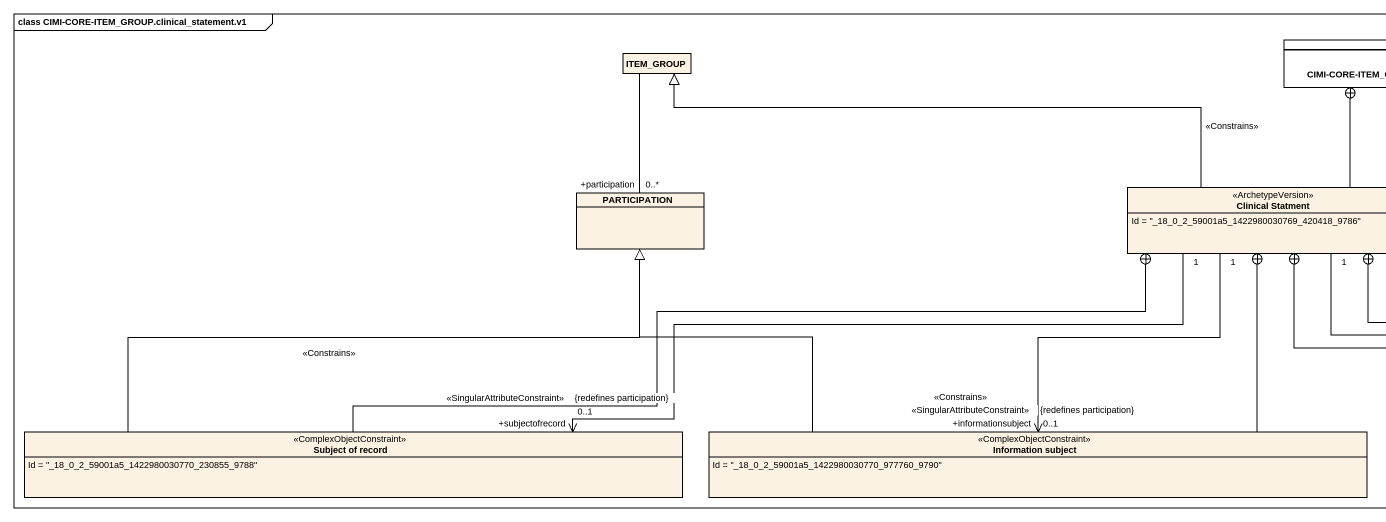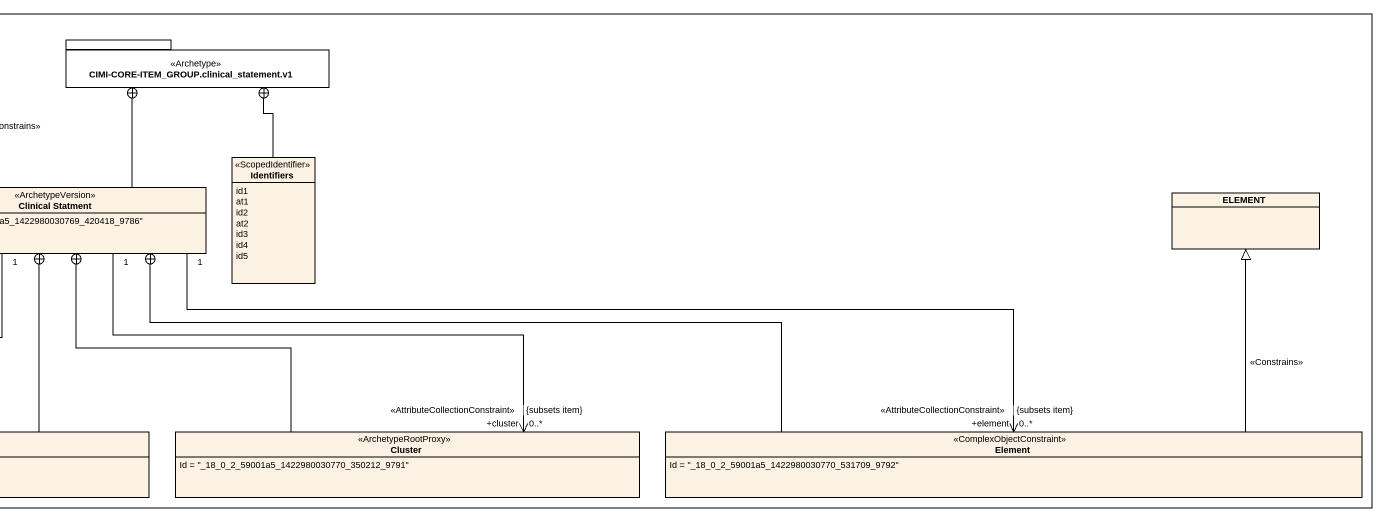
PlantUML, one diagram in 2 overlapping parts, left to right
@startuml
mainframe class CIMI-CORE-ITEM_GROUP.clinical_statement.v1
hide circle
hide empty members
class ITEM_GROUP
package "CIMI-CORE-ITEM_GROUP.clinical_statement.v1" as CIMI_CORE_ITEM_GROUP <<Archetype>> {
}
enum Identifiers <<ScopedIdentifier>> {
  id1
  at1
  id2
  at2
  id3
  id4
  id5
}
class PARTICIPATION
class "Clinical Statment" as Clinical_Statment <<ArchetypeVersion>> {
  Id = "_18_0_2_59001a5_1422980030769_420418_9786"
}
class ELEMENT
class "Subject of record" as Subject_of_record <<ComplexObjectConstraint>> {
  Id = "_18_0_2_59001a5_1422980030770_230855_9788"
}
class "Information subject" as Information_subject <<ComplexObjectConstraint>> {
  Id = "_18_0_2_59001a5_1422980030770_977760_9790"
}
class Cluster <<ArchetypeRootProxy>> {
  Id = "_18_0_2_59001a5_1422980030770_350212_9791"
}
class Element <<ComplexObjectConstraint>> {
  Id = "_18_0_2_59001a5_1422980030770_531709_9792"
}
Identifiers -up-+ CIMI_CORE_ITEM_GROUP
PARTICIPATION "+participation\n0..*" -up- ITEM_GROUP
Clinical_Statment -left-|> ITEM_GROUP : <<Constrains>>
Clinical_Statment -up-+ CIMI_CORE_ITEM_GROUP
Subject_of_record -up-|> PARTICIPATION : <<Constrains>>
Subject_of_record "+subjectofrecord\n<<SingularAttributeConstraint>>\n0..1\n{redefines participation}" <-right- "1" Clinical_Statment
Subject_of_record -right-+ Clinical_Statment
Information_subject -up-|> PARTICIPATION : <<Constrains>>
Information_subject "+informationsubject\n<<SingularAttributeConstraint>>\n0..1\n{redefines participation}" <-up- "1" Clinical_Statment
Information_subject -up-+ Clinical_Statment
Cluster "+cluster\n<<AttributeCollectionConstraint>>\n0..*\n{subsets item}" <-up- "1" Clinical_Statment
Cluster -up-+ Clinical_Statment
Element "+element\n<<AttributeCollectionConstraint>>\n0..*\n{subsets item}" <-left- "1" Clinical_Statment
Element -left-+ Clinical_Statment
Element -up-|> ELEMENT : <<Constrains>>
@enduml
